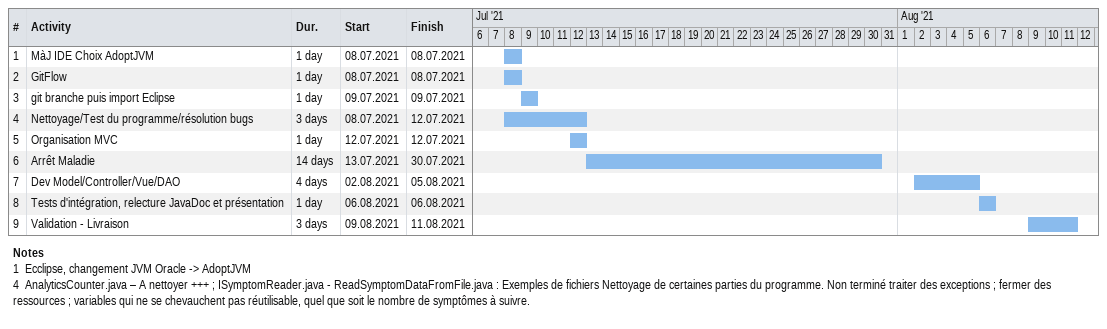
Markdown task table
| ID | Task | Duration | Start | Finish |
|---|---|---|---|---|
| 1 | MàJ IDE Choix AdoptJVM | 1d | 2021-07-08 | 2021-07-08 |
| 2 | GitFlow | 1d | 2021-07-08 | 2021-07-08 |
| 3 | git branche puis import Eclipse | 1d | 2021-07-09 | 2021-07-09 |
| 4 | Nettoyage/Test du programme/résolution bugs | 3d | 2021-07-08 | 2021-07-12 |
| 5 | Organisation MVC | 1d | 2021-07-12 | 2021-07-12 |
| 6 | Arrêt Maladie | 14d | 2021-07-13 | 2021-07-30 |
| 7 | Dev Model/Controller/Vue/DAO | 4d | 2021-08-02 | 2021-08-05 |
| 8 | Tests d'intégration, relecture JavaDoc et présentation | 1d | 2021-08-06 | 2021-08-06 |
| 9 | Validation - Livraison | 3d | 2021-08-09 | 2021-08-11 |

Notes
- 1: Ecclipse, changement JVM Oracle -> AdoptJVM
- 4: AnalyticsCounter.java – A nettoyer +++ ; ISymptomReader.java - ReadSymptomDataFromFile.java : Exemples de fichiers Nettoyage de certaines parties du programme. Non terminé traiter des exceptions ; fermer des ressources ; variables qui ne se chevauchent pas réutilisable, quel que soit le nombre de symptômes à suivre.
